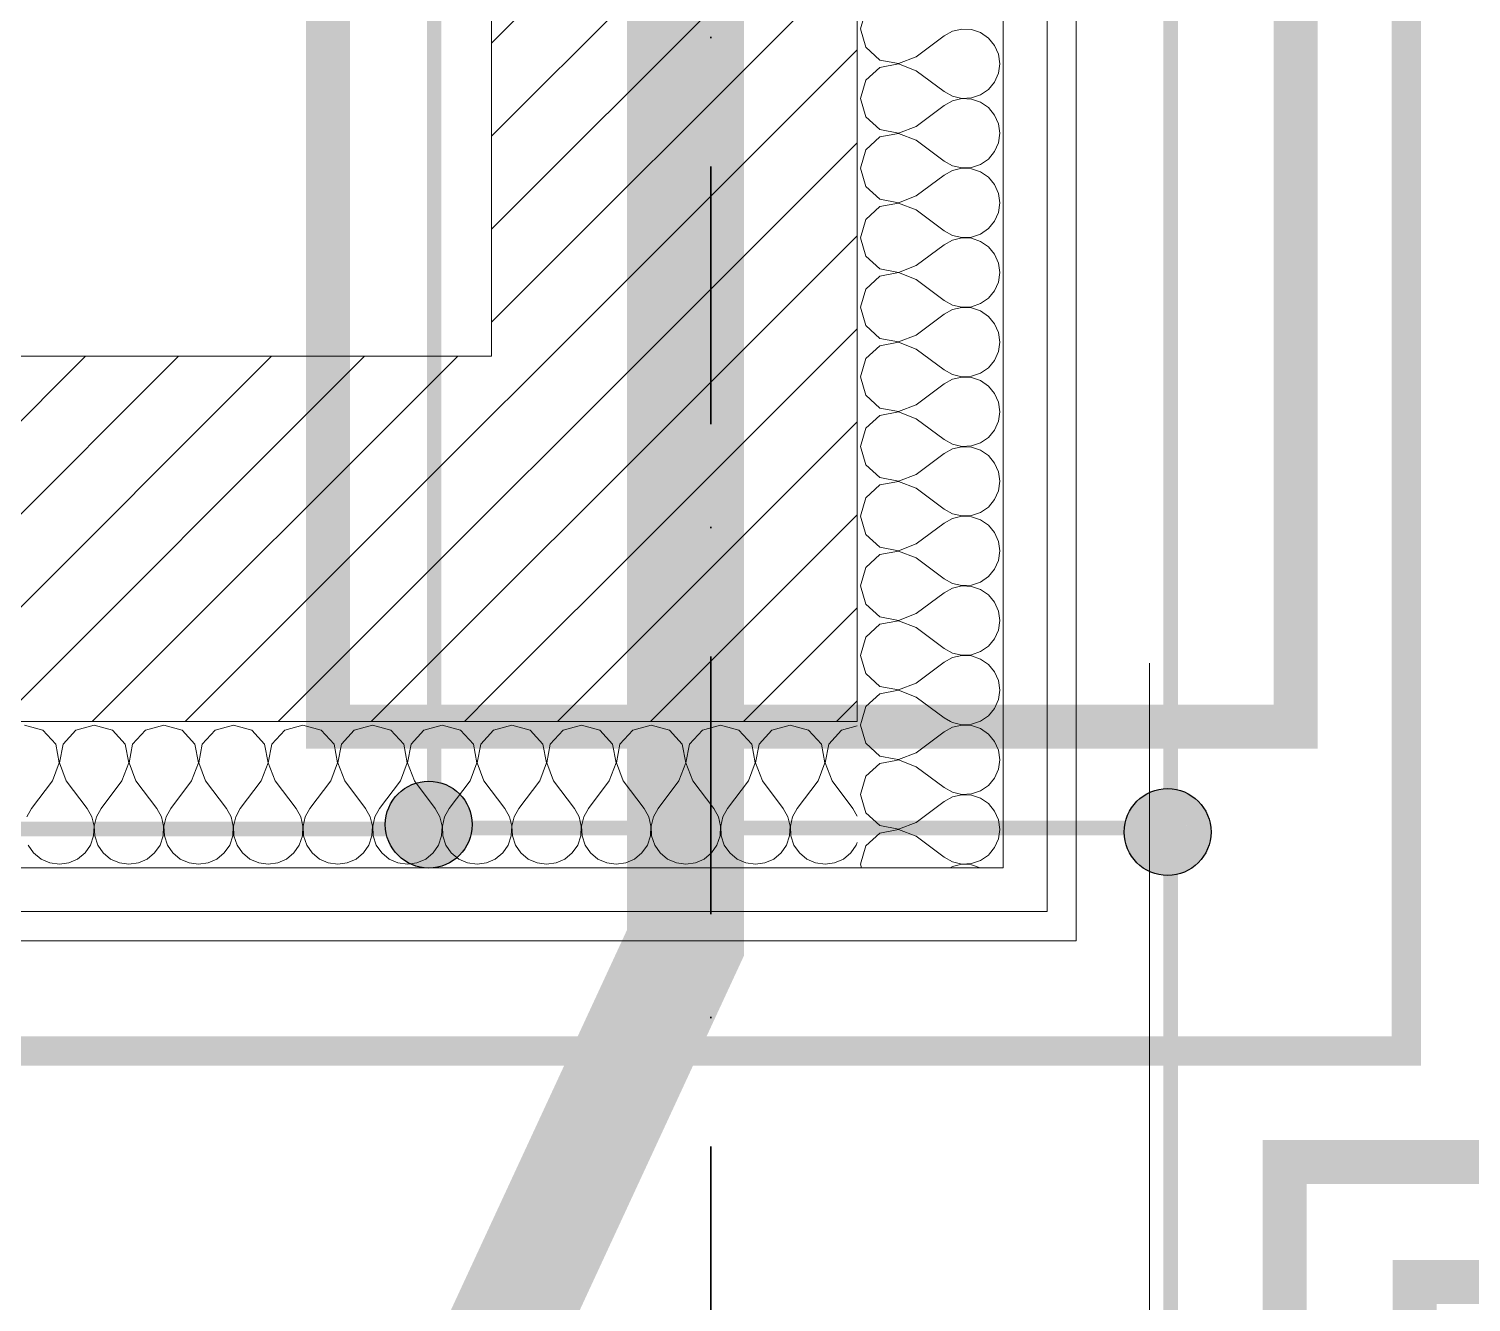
# Model space of a CAD drawing. Header units: millimetres. Extents: x 1322820 to 1391563, y 1051909 to 1098256.
# Drawn here: x 1361262 to 1362249, y 1078333 to 1079205 of the extents above; entities that cross this region are included whole.
import ezdxf
from ezdxf.enums import TextEntityAlignment as Align

# ---------------------------------------------------------------- set-up
doc = ezdxf.new("R2010")
doc.units = ezdxf.units.MM
doc.header["$MEASUREMENT"] = 0
for name, pattern in [('AStair_dashed', [1800, 800, -1000]), ('Dot & Dashed', [335.138881, 176.388884, -88.194442, 0, -70.555556]), ('DUBLU_INTRERUPT', [1.093612, 0.529167, -0.211667, 0.141111, -0.211667])]:
    doc.linetypes.add(name, pattern=pattern)
doc.layers.get('0').update_dxf_attribs({"true_color": 0x787878})
for name, color, linetype, true_color in [('arhitectura - decoratii fatada', 7, 'Continuous', 0x787878), ('New_arhitectura - axe', 7, 'Continuous', 0x787878), ('New_rezistenta - pereti de rezistenta', 7, 'Continuous', 0x787878)]:
    doc.layers.add(name, color=color, linetype=linetype, true_color=true_color)
for name, color, linetype, lineweight, true_color in [('arhitectura - decoratii fatada_Pen_No__101', 7, 'Continuous', 13, 0x787878), ('arhitectura - desen 2D_Pen_No__2', 7, 'Continuous', 13, 0x787878), ('New_arhitectura - axe_Pen_No__201', 7, 'Continuous', 35, 0x787878), ('New_rezistenta - pereti de rezistenta_Pen_No__1', 7, 'Continuous', 13, 0x787878), ('New_rezistenta - pereti de rezistenta_Pen_No__21', 7, 'Continuous', 20, 0x787878)]:
    doc.layers.add(name, color=color, linetype=linetype, lineweight=lineweight, true_color=true_color)
for name, color, linetype in [('Circuit echipo', 7, 'Continuous'), ('circuite iluminat normal', 7, 'Continuous'), ('circuite iluminat vitali', 1, 'Continuous'), ('circuite prize vitali', 1, 'Continuous')]:
    doc.layers.add(name, color=color, linetype=linetype)
doc.layers.add('Circuite', color=7, linetype='Continuous', lineweight=25)
doc.styles.add('GENERATED_STYLE_1', font='arialbd.ttf')
pattern_1 = [(45, (1356235.236, 1078942.57), (-31.8198, 31.8198), [])]

# ---------------------------------------------------------------- blocks, each defined once
blk = doc.blocks.new('*X39', base_point=(1356235.24, 1078942.57))
at = {"layer": 'New_rezistenta - pereti de rezistenta_Pen_No__1', "color": 7, "linetype": 'Continuous', "lineweight": 13}
for p, q in [((1361830.95, 1078728.19), (1361834.48, 1078715.77)), ((1361834.48, 1078715.77), (1361844.08, 1078706.99)), ((1361844.08, 1078701.96), (1361834.48, 1078693.18)), ((1361844.08, 1078706.99), (1361854.03, 1078705.11)), ((1361855.09, 1078704.04), (1361844.08, 1078701.96)), ((1361834.48, 1078693.18), (1361830.92, 1078680.67)), ((1361830.92, 1078680.67), (1361834.48, 1078668.15)), ((1361869.01, 1078661.62), (1361885.3, 1078673.83)), ((1361834.48, 1078668.15), (1361844.08, 1078659.37)), ((1361856.87, 1078656.95), (1361869.01, 1078661.62)), ((1361844.08, 1078654.34), (1361834.48, 1078645.56)), ((1361844.08, 1078659.37), (1361856.87, 1078656.95)), ((1361856.87, 1078656.76), (1361844.08, 1078654.34)), ((1361869.01, 1078652.09), (1361856.87, 1078656.76)), ((1361869.01, 1078652.09), (1361888.06, 1078637.81)), ((1361834.48, 1078645.56), (1361830.92, 1078633.05)), ((1361830.92, 1078633.05), (1361831.61, 1078630.6)), ((1361888.06, 1078637.81), (1361893.81, 1078634.63)), ((1361893.81, 1078631.46), (1361892.25, 1078630.6)), ((1361893.81, 1078634.63), (1361900.21, 1078633.14)), ((1361900.21, 1078632.95), (1361893.81, 1078631.46)), ((1361900.21, 1078633.14), (1361906.77, 1078633.46)), ((1361906.77, 1078632.63), (1361900.21, 1078632.95)), ((1361906.77, 1078633.46), (1361913, 1078635.56)), ((1361912.8, 1078630.6), (1361906.77, 1078632.63)), ((1361913, 1078635.56), (1361918.41, 1078639.28)), ((1361918.41, 1078639.28), (1361919.07, 1078640.07))]:
    blk.add_line(p, q, dxfattribs=at)
blk = doc.blocks.new('*X42', base_point=(1356235.24, 1078942.57))
at = {"layer": 'New_rezistenta - pereti de rezistenta_Pen_No__1', "color": 7, "linetype": 'Continuous', "lineweight": 13}
for p, q in [((1361834.48, 1079216.99), (1361830.92, 1079204.48)), ((1361830.92, 1079204.48), (1361834.48, 1079191.96)), ((1361900.21, 1079204.38), (1361893.81, 1079202.89)), ((1361906.77, 1079204.06), (1361900.21, 1079204.38)), ((1361913, 1079201.96), (1361906.77, 1079204.06)), ((1361869.01, 1079185.43), (1361888.06, 1079199.71)), ((1361893.81, 1079202.89), (1361888.06, 1079199.71)), ((1361918.41, 1079198.24), (1361913, 1079201.96)), ((1361922.6, 1079193.18), (1361918.41, 1079198.24)), ((1361834.48, 1079191.96), (1361844.08, 1079183.18)), ((1361856.87, 1079180.76), (1361869.01, 1079185.43)), ((1361925.25, 1079187.17), (1361922.6, 1079193.18)), ((1361926.16, 1079180.67), (1361925.25, 1079187.17)), ((1361844.08, 1079178.15), (1361834.48, 1079169.37)), ((1361844.08, 1079183.18), (1361856.87, 1079180.76)), ((1361856.87, 1079180.57), (1361844.08, 1079178.15)), ((1361869.01, 1079175.9), (1361856.87, 1079180.57)), ((1361869.01, 1079175.9), (1361888.06, 1079161.62)), ((1361922.6, 1079168.15), (1361925.25, 1079174.16)), ((1361925.25, 1079174.16), (1361926.16, 1079180.67)), ((1361834.48, 1079169.37), (1361830.92, 1079156.86)), ((1361918.41, 1079163.09), (1361922.6, 1079168.15)), ((1361830.92, 1079156.86), (1361834.48, 1079144.34)), ((1361888.06, 1079161.62), (1361893.81, 1079158.44)), ((1361893.81, 1079155.27), (1361888.06, 1079152.09)), ((1361893.81, 1079158.44), (1361900.21, 1079156.95)), ((1361900.21, 1079156.76), (1361893.81, 1079155.27)), ((1361900.21, 1079156.95), (1361906.77, 1079157.27)), ((1361906.77, 1079156.44), (1361900.21, 1079156.76)), ((1361906.77, 1079157.27), (1361913, 1079159.37)), ((1361913, 1079154.34), (1361906.77, 1079156.44)), ((1361913, 1079159.37), (1361918.41, 1079163.09)), ((1361918.41, 1079150.62), (1361913, 1079154.34)), ((1361834.48, 1079144.34), (1361844.08, 1079135.56)), ((1361869.01, 1079137.81), (1361888.06, 1079152.09)), ((1361922.6, 1079145.56), (1361918.41, 1079150.62)), ((1361925.25, 1079139.55), (1361922.6, 1079145.56)), ((1361844.08, 1079135.56), (1361856.87, 1079133.14)), ((1361856.87, 1079133.14), (1361869.01, 1079137.81)), ((1361926.16, 1079133.05), (1361925.25, 1079139.55)), ((1361844.08, 1079130.53), (1361834.48, 1079121.75)), ((1361856.87, 1079132.95), (1361844.08, 1079130.53)), ((1361869.01, 1079128.28), (1361856.87, 1079132.95)), ((1361869.01, 1079128.28), (1361888.06, 1079114)), ((1361922.6, 1079120.53), (1361925.25, 1079126.54)), ((1361925.25, 1079126.54), (1361926.16, 1079133.05)), ((1361834.48, 1079121.75), (1361830.92, 1079109.24)), ((1361913, 1079111.75), (1361918.41, 1079115.47)), ((1361918.41, 1079115.47), (1361922.6, 1079120.53)), ((1361830.92, 1079109.24), (1361834.48, 1079096.72)), ((1361888.06, 1079114), (1361893.81, 1079110.82)), ((1361893.81, 1079107.65), (1361888.06, 1079104.48)), ((1361893.81, 1079110.82), (1361900.21, 1079109.33)), ((1361900.21, 1079109.14), (1361893.81, 1079107.65)), ((1361900.21, 1079109.33), (1361906.77, 1079109.65)), ((1361906.77, 1079108.82), (1361900.21, 1079109.14)), ((1361906.77, 1079109.65), (1361913, 1079111.75)), ((1361913, 1079106.72), (1361906.77, 1079108.82)), ((1361918.41, 1079103), (1361913, 1079106.72)), ((1361834.48, 1079096.72), (1361844.08, 1079087.94)), ((1361869.01, 1079090.19), (1361888.06, 1079104.48)), ((1361922.6, 1079097.94), (1361918.41, 1079103)), ((1361925.25, 1079091.93), (1361922.6, 1079097.94)), ((1361844.08, 1079087.94), (1361856.87, 1079085.52)), ((1361856.87, 1079085.33), (1361844.08, 1079082.91)), ((1361856.87, 1079085.52), (1361869.01, 1079090.19)), ((1361869.01, 1079080.67), (1361856.87, 1079085.33)), ((1361926.16, 1079085.43), (1361925.25, 1079091.93)), ((1361925.25, 1079078.92), (1361926.16, 1079085.43)), ((1361844.08, 1079082.91), (1361834.48, 1079074.14)), ((1361869.01, 1079080.67), (1361888.06, 1079066.38)), ((1361922.6, 1079072.91), (1361925.25, 1079078.92)), ((1361834.48, 1079074.14), (1361830.92, 1079061.62)), ((1361888.06, 1079066.38), (1361893.81, 1079063.2)), ((1361913, 1079064.13), (1361918.41, 1079067.85)), ((1361918.41, 1079067.85), (1361922.6, 1079072.91)), ((1361830.92, 1079061.62), (1361834.48, 1079049.1)), ((1361869.01, 1079042.57), (1361888.06, 1079056.86)), ((1361893.81, 1079060.03), (1361888.06, 1079056.86)), ((1361893.81, 1079063.2), (1361900.21, 1079061.71)), ((1361900.21, 1079061.52), (1361893.81, 1079060.03)), ((1361900.21, 1079061.71), (1361906.77, 1079062.03)), ((1361906.77, 1079061.2), (1361900.21, 1079061.52)), ((1361906.77, 1079062.03), (1361913, 1079064.13)), ((1361913, 1079059.1), (1361906.77, 1079061.2)), ((1361918.41, 1079055.38), (1361913, 1079059.1)), ((1361834.48, 1079049.1), (1361844.08, 1079040.32)), ((1361922.6, 1079050.33), (1361918.41, 1079055.38)), ((1361925.25, 1079044.31), (1361922.6, 1079050.33)), ((1361844.08, 1079040.32), (1361856.87, 1079037.9)), ((1361856.87, 1079037.71), (1361844.08, 1079035.29)), ((1361856.87, 1079037.9), (1361869.01, 1079042.57)), ((1361869.01, 1079033.05), (1361856.87, 1079037.71)), ((1361926.16, 1079037.81), (1361925.25, 1079044.31)), ((1361925.25, 1079031.3), (1361926.16, 1079037.81)), ((1361834.48, 1079026.52), (1361830.92, 1079014)), ((1361844.08, 1079035.29), (1361834.48, 1079026.52)), ((1361869.01, 1079033.05), (1361888.06, 1079018.76)), ((1361922.6, 1079025.29), (1361925.25, 1079031.3)), ((1361888.06, 1079018.76), (1361893.81, 1079015.58)), ((1361906.77, 1079014.41), (1361913, 1079016.51)), ((1361913, 1079016.51), (1361918.41, 1079020.23)), ((1361918.41, 1079020.23), (1361922.6, 1079025.29)), ((1361830.92, 1079014), (1361834.48, 1079001.48)), ((1361869.01, 1078994.95), (1361888.06, 1079009.24)), ((1361893.81, 1079012.42), (1361888.06, 1079009.24)), ((1361893.81, 1079015.58), (1361900.21, 1079014.1)), ((1361900.21, 1079013.9), (1361893.81, 1079012.42)), ((1361900.21, 1079014.1), (1361906.77, 1079014.41)), ((1361906.77, 1079013.58), (1361900.21, 1079013.9)), ((1361913, 1079011.49), (1361906.77, 1079013.58)), ((1361918.41, 1079007.77), (1361913, 1079011.49)), ((1361922.6, 1079002.71), (1361918.41, 1079007.77)), ((1361834.48, 1079001.48), (1361844.08, 1078992.7)), ((1361925.25, 1078996.7), (1361922.6, 1079002.71)), ((1361926.16, 1078990.19), (1361925.25, 1078996.7)), ((1361844.08, 1078987.68), (1361834.48, 1078978.9)), ((1361844.08, 1078992.7), (1361856.87, 1078990.29)), ((1361856.87, 1078990.09), (1361844.08, 1078987.68)), ((1361856.87, 1078990.29), (1361869.01, 1078994.95)), ((1361869.01, 1078985.43), (1361856.87, 1078990.09)), ((1361925.25, 1078983.68), (1361926.16, 1078990.19)), ((1361834.48, 1078978.9), (1361830.92, 1078966.38)), ((1361869.01, 1078985.43), (1361888.06, 1078971.14)), ((1361918.41, 1078972.61), (1361922.6, 1078977.67)), ((1361922.6, 1078977.67), (1361925.25, 1078983.68)), ((1361888.06, 1078971.14), (1361893.81, 1078967.96)), ((1361893.81, 1078967.96), (1361900.21, 1078966.48)), ((1361900.21, 1078966.48), (1361906.77, 1078966.79)), ((1361906.77, 1078966.79), (1361913, 1078968.89)), ((1361913, 1078968.89), (1361918.41, 1078972.61)), ((1361830.92, 1078966.38), (1361834.48, 1078953.86)), ((1361869.01, 1078947.33), (1361888.06, 1078961.62)), ((1361893.81, 1078964.8), (1361888.06, 1078961.62)), ((1361900.21, 1078966.28), (1361893.81, 1078964.8)), ((1361906.77, 1078965.97), (1361900.21, 1078966.28)), ((1361913, 1078963.87), (1361906.77, 1078965.97)), ((1361918.41, 1078960.15), (1361913, 1078963.87)), ((1361922.6, 1078955.09), (1361918.41, 1078960.15)), ((1361834.48, 1078953.86), (1361844.08, 1078945.08)), ((1361856.87, 1078942.67), (1361869.01, 1078947.33)), ((1361925.25, 1078949.08), (1361922.6, 1078955.09)), ((1361926.16, 1078942.57), (1361925.25, 1078949.08)), ((1361844.08, 1078940.06), (1361834.48, 1078931.28)), ((1361844.08, 1078945.08), (1361856.87, 1078942.67)), ((1361856.87, 1078942.47), (1361844.08, 1078940.06)), ((1361869.01, 1078937.81), (1361856.87, 1078942.47)), ((1361869.01, 1078937.81), (1361888.06, 1078923.52)), ((1361925.25, 1078936.06), (1361926.16, 1078942.57)), ((1361834.48, 1078931.28), (1361830.92, 1078918.76)), ((1361918.41, 1078924.99), (1361922.6, 1078930.05)), ((1361922.6, 1078930.05), (1361925.25, 1078936.06)), ((1361830.92, 1078918.76), (1361834.48, 1078906.24)), ((1361888.06, 1078923.52), (1361893.81, 1078920.34)), ((1361893.81, 1078920.34), (1361900.21, 1078918.86)), ((1361900.21, 1078918.66), (1361893.81, 1078917.18)), ((1361900.21, 1078918.86), (1361906.77, 1078919.18)), ((1361906.77, 1078918.35), (1361900.21, 1078918.66)), ((1361906.77, 1078919.18), (1361913, 1078921.27)), ((1361913, 1078916.25), (1361906.77, 1078918.35)), ((1361913, 1078921.27), (1361918.41, 1078924.99)), ((1361869.01, 1078899.71), (1361888.06, 1078914)), ((1361893.81, 1078917.18), (1361888.06, 1078914)), ((1361918.41, 1078912.53), (1361913, 1078916.25)), ((1361922.6, 1078907.47), (1361918.41, 1078912.53)), ((1361925.25, 1078901.46), (1361922.6, 1078907.47)), ((1361834.48, 1078906.24), (1361844.08, 1078897.46)), ((1361856.87, 1078895.05), (1361869.01, 1078899.71)), ((1361926.16, 1078894.95), (1361925.25, 1078901.46)), ((1361844.08, 1078892.44), (1361834.48, 1078883.66)), ((1361844.08, 1078897.46), (1361856.87, 1078895.05)), ((1361856.87, 1078894.86), (1361844.08, 1078892.44)), ((1361869.01, 1078890.19), (1361856.87, 1078894.86)), ((1361869.01, 1078890.19), (1361888.06, 1078875.9)), ((1361922.6, 1078882.43), (1361925.25, 1078888.44)), ((1361925.25, 1078888.44), (1361926.16, 1078894.95)), ((1361834.48, 1078883.66), (1361830.92, 1078871.14)), ((1361918.41, 1078877.38), (1361922.6, 1078882.43)), ((1361830.92, 1078871.14), (1361834.48, 1078858.62)), ((1361888.06, 1078875.9), (1361893.81, 1078872.72)), ((1361893.81, 1078869.56), (1361888.06, 1078866.38)), ((1361893.81, 1078872.72), (1361900.21, 1078871.24)), ((1361900.21, 1078871.05), (1361893.81, 1078869.56)), ((1361900.21, 1078871.24), (1361906.77, 1078871.56)), ((1361906.77, 1078870.73), (1361900.21, 1078871.05)), ((1361906.77, 1078871.56), (1361913, 1078873.66)), ((1361913, 1078868.63), (1361906.77, 1078870.73)), ((1361913, 1078873.66), (1361918.41, 1078877.38)), ((1361918.41, 1078864.91), (1361913, 1078868.63)), ((1361834.48, 1078858.62), (1361844.08, 1078849.85)), ((1361869.01, 1078852.09), (1361888.06, 1078866.38)), ((1361922.6, 1078859.85), (1361918.41, 1078864.91)), ((1361925.25, 1078853.84), (1361922.6, 1078859.85)), ((1361844.08, 1078849.85), (1361856.87, 1078847.43)), ((1361856.87, 1078847.43), (1361869.01, 1078852.09)), ((1361926.16, 1078847.33), (1361925.25, 1078853.84)), ((1361844.08, 1078844.82), (1361834.48, 1078836.04)), ((1361856.87, 1078847.24), (1361844.08, 1078844.82)), ((1361869.01, 1078842.57), (1361856.87, 1078847.24)), ((1361869.01, 1078842.57), (1361888.06, 1078828.28)), ((1361922.6, 1078834.81), (1361925.25, 1078840.83)), ((1361925.25, 1078840.83), (1361926.16, 1078847.33)), ((1361834.48, 1078836.04), (1361830.92, 1078823.52)), ((1361913, 1078826.04), (1361918.41, 1078829.76)), ((1361918.41, 1078829.76), (1361922.6, 1078834.81)), ((1361830.92, 1078823.52), (1361834.48, 1078811.01)), ((1361869.01, 1078804.48), (1361888.06, 1078818.76)), ((1361888.06, 1078828.28), (1361893.81, 1078825.11)), ((1361893.81, 1078821.94), (1361888.06, 1078818.76)), ((1361893.81, 1078825.11), (1361900.21, 1078823.62)), ((1361900.21, 1078823.43), (1361893.81, 1078821.94)), ((1361900.21, 1078823.62), (1361906.77, 1078823.94)), ((1361906.77, 1078823.11), (1361900.21, 1078823.43)), ((1361906.77, 1078823.94), (1361913, 1078826.04)), ((1361913, 1078821.01), (1361906.77, 1078823.11)), ((1361918.41, 1078817.29), (1361913, 1078821.01)), ((1361834.48, 1078811.01), (1361844.08, 1078802.23)), ((1361922.6, 1078812.23), (1361918.41, 1078817.29)), ((1361925.25, 1078806.22), (1361922.6, 1078812.23)), ((1361844.08, 1078802.23), (1361856.87, 1078799.81)), ((1361856.87, 1078799.62), (1361844.08, 1078797.2)), ((1361856.87, 1078799.81), (1361869.01, 1078804.48)), ((1361869.01, 1078794.95), (1361856.87, 1078799.62)), ((1361926.16, 1078799.71), (1361925.25, 1078806.22)), ((1361925.25, 1078793.21), (1361926.16, 1078799.71)), ((1361844.08, 1078797.2), (1361834.48, 1078788.42)), ((1361869.01, 1078794.95), (1361888.06, 1078780.67)), ((1361922.6, 1078787.2), (1361925.25, 1078793.21)), ((1361834.48, 1078788.42), (1361830.92, 1078775.9)), ((1361888.06, 1078780.67), (1361893.81, 1078777.49)), ((1361913, 1078778.42), (1361918.41, 1078782.14)), ((1361918.41, 1078782.14), (1361922.6, 1078787.2)), ((1361830.92, 1078775.9), (1361834.48, 1078763.39)), ((1361869.01, 1078756.86), (1361888.06, 1078771.14)), ((1361893.81, 1078774.32), (1361888.06, 1078771.14)), ((1361893.81, 1078777.49), (1361900.21, 1078776)), ((1361900.21, 1078775.81), (1361893.81, 1078774.32)), ((1361900.21, 1078776), (1361906.77, 1078776.32)), ((1361906.77, 1078775.49), (1361900.21, 1078775.81)), ((1361906.77, 1078776.32), (1361913, 1078778.42)), ((1361913, 1078773.39), (1361906.77, 1078775.49)), ((1361918.41, 1078769.67), (1361913, 1078773.39)), ((1361922.6, 1078764.61), (1361918.41, 1078769.67)), ((1361834.48, 1078763.39), (1361844.08, 1078754.61)), ((1361925.25, 1078758.6), (1361922.6, 1078764.61)), ((1361844.08, 1078754.61), (1361856.87, 1078752.19)), ((1361856.87, 1078752), (1361844.08, 1078749.58)), ((1361856.87, 1078752.19), (1361869.01, 1078756.86)), ((1361869.01, 1078747.33), (1361856.87, 1078752)), ((1361926.16, 1078752.09), (1361925.25, 1078758.6)), ((1361925.25, 1078745.59), (1361926.16, 1078752.09)), ((1361834.48, 1078740.8), (1361831.58, 1078730.6)), ((1361844.08, 1078749.58), (1361834.48, 1078740.8)), ((1361869.01, 1078747.33), (1361888.06, 1078733.05)), ((1361922.6, 1078739.58), (1361925.25, 1078745.59)), ((1361888.06, 1078733.05), (1361892.49, 1078730.6)), ((1361912.41, 1078730.6), (1361913, 1078730.8)), ((1361913, 1078730.8), (1361918.41, 1078734.52)), ((1361918.41, 1078734.52), (1361922.6, 1078739.58))]:
    blk.add_line(p, q, dxfattribs=at)
blk = doc.blocks.new('*X44', base_point=(1356235.24, 1078942.57))
at = {"layer": 'New_rezistenta - pereti de rezistenta_Pen_No__1', "color": 7, "linetype": 'Continuous', "lineweight": 13}
for p, q in [((1361831.58, 1078730.6), (1361830.92, 1078728.28)), ((1361892.49, 1078730.6), (1361893.81, 1078729.87)), ((1361893.81, 1078729.87), (1361900.21, 1078728.38)), ((1361906.77, 1078728.7), (1361912.41, 1078730.6)), ((1361830.92, 1078728.28), (1361830.95, 1078728.19)), ((1361869.01, 1078709.24), (1361888.06, 1078723.52)), ((1361893.81, 1078726.7), (1361888.06, 1078723.52)), ((1361900.21, 1078728.19), (1361893.81, 1078726.7)), ((1361900.21, 1078728.38), (1361906.77, 1078728.7)), ((1361906.77, 1078727.87), (1361900.21, 1078728.19)), ((1361913, 1078725.77), (1361906.77, 1078727.87)), ((1361918.41, 1078722.05), (1361913, 1078725.77)), ((1361922.6, 1078716.99), (1361918.41, 1078722.05)), ((1361925.25, 1078710.98), (1361922.6, 1078716.99)), ((1361926.16, 1078704.48), (1361925.25, 1078710.98)), ((1361854.03, 1078705.11), (1361856.87, 1078704.57)), ((1361856.87, 1078704.38), (1361855.09, 1078704.04)), ((1361856.87, 1078704.57), (1361869.01, 1078709.24)), ((1361869.01, 1078699.71), (1361856.87, 1078704.38)), ((1361925.25, 1078697.97), (1361926.16, 1078704.48)), ((1361869.01, 1078699.71), (1361888.06, 1078685.43)), ((1361918.41, 1078686.9), (1361922.6, 1078691.96)), ((1361922.6, 1078691.96), (1361925.25, 1078697.97)), ((1361888.06, 1078685.43), (1361893.81, 1078682.25)), ((1361893.81, 1078682.25), (1361900.21, 1078680.76)), ((1361900.21, 1078680.57), (1361893.81, 1078679.08)), ((1361900.21, 1078680.76), (1361906.77, 1078681.08)), ((1361906.77, 1078680.25), (1361900.21, 1078680.57)), ((1361906.77, 1078681.08), (1361913, 1078683.18)), ((1361913, 1078683.18), (1361918.41, 1078686.9)), ((1361885.3, 1078673.83), (1361888.06, 1078675.9)), ((1361893.81, 1078679.08), (1361888.06, 1078675.9)), ((1361913, 1078678.15), (1361906.77, 1078680.25)), ((1361918.41, 1078674.43), (1361913, 1078678.15)), ((1361922.6, 1078669.37), (1361918.41, 1078674.43)), ((1361925.25, 1078663.36), (1361922.6, 1078669.37)), ((1361926.16, 1078656.86), (1361925.25, 1078663.36)), ((1361925.25, 1078650.35), (1361926.16, 1078656.86)), ((1361919.07, 1078640.07), (1361922.6, 1078644.34)), ((1361922.6, 1078644.34), (1361925.25, 1078650.35))]:
    blk.add_line(p, q, dxfattribs=at)
blk = doc.blocks.new('Wall_13_1', base_point=(1361578.54, 1078980.6))
at = {"layer": 'New_rezistenta - pereti de rezistenta', "linetype": 'Continuous', "lineweight": 0, "true_color": 0x000000}
h = blk.add_hatch(dxfattribs=at)
h.set_pattern_fill('BETON_ARMAT_0001', color=18, style=0, pattern_type=2)
h.set_pattern_definition(pattern_1)
h.paths.add_polyline_path([(1361593.54, 1083070.6), (1361578.54, 1083070.6), (1361578.54, 1078980.6), (1361828.54, 1078980.6), (1361828.54, 1083070.6), (1361708.54, 1083070.6)])
h = blk.add_hatch(dxfattribs=at)
h.set_pattern_fill('BETON_ARMAT_0001', color=18, style=0, pattern_type=2)
h.set_pattern_definition(pattern_1)
h.paths.add_polyline_path([(1361578.54, 1078980.6), (1361578.54, 1078730.6), (1361828.54, 1078730.6)])
h = blk.add_hatch(dxfattribs=at)
h.set_pattern_fill('BETON_ARMAT_0001', color=18, style=0, pattern_type=2)
h.set_pattern_definition(pattern_1)
h.paths.add_polyline_path([(1361828.54, 1078980.6), (1361578.54, 1078980.6), (1361828.54, 1078730.6)])
at = {"layer": 'New_rezistenta - pereti de rezistenta_Pen_No__21', "color": 7, "linetype": 'Continuous', "lineweight": 20}
for p, q in [((1361828.54, 1078980.6), (1361828.54, 1083070.6)), ((1361928.54, 1078730.6), (1361928.54, 1083070.6)), ((1361828.54, 1078730.6), (1361828.54, 1078980.6)), ((1361578.54, 1078730.6), (1361828.54, 1078730.6)), ((1361928.54, 1078630.6), (1361928.54, 1078730.6)), ((1361828.54, 1078630.6), (1361928.54, 1078630.6))]:
    blk.add_line(p, q, dxfattribs=at)
at = {"layer": 'New_rezistenta - pereti de rezistenta_Pen_No__21', "color": 7, "linetype": 'Continuous', "lineweight": 20, "flags": 128}
for points in [[(1361578.54, 1083070.6), (1361578.54, 1078980.6)], [(1361958.54, 1078600.6), (1361958.54, 1083070.6)], [(1361958.54, 1078600.6), (1361928.54, 1078600.6)]]:
    blk.add_lwpolyline(points, dxfattribs=at)
at = {"layer": 'New_rezistenta - pereti de rezistenta', "color": 7, "lineweight": 20}
for name in ['*X42', '*X44', '*X39']:
    blk.add_blockref(name, (1356235.24, 1078942.57), dxfattribs=at)
blk = doc.blocks.new('Wall_183_1', base_point=(1361978.54, 1078580.6))
at = {"layer": 'arhitectura - decoratii fatada_Pen_No__101', "color": 253, "linetype": 'Continuous', "lineweight": 13, "flags": 128}
for points in [[(1361978.54, 1080060.6), (1361958.54, 1080060.6)], [(1361958.54, 1080060.6), (1361958.54, 1078600.6)], [(1361978.54, 1078580.6), (1361978.54, 1080060.6)], [(1361978.54, 1078580.6), (1361958.54, 1078580.6)]]:
    blk.add_lwpolyline(points, dxfattribs=at)
blk = doc.blocks.new('Wall_184_1', base_point=(1361978.54, 1078580.6))
at = {"layer": 'arhitectura - decoratii fatada_Pen_No__101', "color": 253, "linetype": 'Continuous', "lineweight": 13, "flags": 128}
for points in [[(1361978.54, 1080060.6), (1361958.54, 1080060.6)], [(1361958.54, 1080060.6), (1361958.54, 1078600.6)], [(1361978.54, 1078580.6), (1361978.54, 1080060.6)], [(1361978.54, 1078580.6), (1361958.54, 1078580.6)]]:
    blk.add_lwpolyline(points, dxfattribs=at)
blk = doc.blocks.new('Wall_185_1', base_point=(1361978.54, 1078580.6))
at = {"layer": 'arhitectura - decoratii fatada_Pen_No__101', "color": 253, "linetype": 'Continuous', "lineweight": 13, "flags": 128}
for points in [[(1361978.54, 1080060.6), (1361958.54, 1080060.6)], [(1361958.54, 1080060.6), (1361958.54, 1078600.6)], [(1361978.54, 1078580.6), (1361978.54, 1080060.6)], [(1361978.54, 1078580.6), (1361958.54, 1078580.6)]]:
    blk.add_lwpolyline(points, dxfattribs=at)
blk = doc.blocks.new('*X286', base_point=(1356235.24, 1078942.57))
at = {"layer": 'New_rezistenta - pereti de rezistenta_Pen_No__1', "color": 7, "linetype": 'Continuous', "lineweight": 13}
for p, q in [((1361271.56, 1078724.66), (1361259.05, 1078728.22)), ((1361280.34, 1078715.06), (1361271.56, 1078724.66)), ((1361294.15, 1078724.66), (1361285.37, 1078715.06)), ((1361306.66, 1078728.22), (1361294.15, 1078724.66)), ((1361319.18, 1078724.66), (1361306.66, 1078728.22)), ((1361327.96, 1078715.06), (1361319.18, 1078724.66)), ((1361341.77, 1078724.66), (1361332.99, 1078715.06)), ((1361354.28, 1078728.22), (1361341.77, 1078724.66)), ((1361366.8, 1078724.66), (1361354.28, 1078728.22)), ((1361375.58, 1078715.06), (1361366.8, 1078724.66)), ((1361389.39, 1078724.66), (1361380.61, 1078715.06)), ((1361401.9, 1078728.22), (1361389.39, 1078724.66)), ((1361414.42, 1078724.66), (1361401.9, 1078728.22)), ((1361423.2, 1078715.06), (1361414.42, 1078724.66)), ((1361437, 1078724.66), (1361428.23, 1078715.06)), ((1361449.52, 1078728.22), (1361437, 1078724.66)), ((1361462.04, 1078724.66), (1361449.52, 1078728.22)), ((1361470.82, 1078715.06), (1361462.04, 1078724.66)), ((1361484.62, 1078724.66), (1361475.84, 1078715.06)), ((1361497.14, 1078728.22), (1361484.62, 1078724.66)), ((1361509.66, 1078724.66), (1361497.14, 1078728.22)), ((1361518.44, 1078715.06), (1361509.66, 1078724.66)), ((1361532.24, 1078724.66), (1361523.46, 1078715.06)), ((1361544.76, 1078728.22), (1361532.24, 1078724.66)), ((1361557.28, 1078724.66), (1361544.76, 1078728.22)), ((1361566.06, 1078715.06), (1361557.28, 1078724.66)), ((1361579.86, 1078724.66), (1361571.08, 1078715.06)), ((1361592.38, 1078728.22), (1361579.86, 1078724.66)), ((1361604.9, 1078724.66), (1361592.38, 1078728.22)), ((1361613.67, 1078715.06), (1361604.9, 1078724.66)), ((1361627.48, 1078724.66), (1361618.7, 1078715.06)), ((1361640, 1078728.22), (1361627.48, 1078724.66)), ((1361652.52, 1078724.66), (1361640, 1078728.22)), ((1361661.29, 1078715.06), (1361652.52, 1078724.66)), ((1361675.1, 1078724.66), (1361666.32, 1078715.06)), ((1361687.62, 1078728.22), (1361675.1, 1078724.66)), ((1361700.13, 1078724.66), (1361687.62, 1078728.22)), ((1361708.91, 1078715.06), (1361700.13, 1078724.66)), ((1361722.72, 1078724.66), (1361713.94, 1078715.06)), ((1361735.24, 1078728.22), (1361722.72, 1078724.66)), ((1361747.75, 1078724.66), (1361735.24, 1078728.22)), ((1361756.53, 1078715.06), (1361747.75, 1078724.66)), ((1361770.34, 1078724.66), (1361761.56, 1078715.06)), ((1361782.85, 1078728.22), (1361770.34, 1078724.66)), ((1361795.37, 1078724.66), (1361782.85, 1078728.22)), ((1361804.15, 1078715.06), (1361795.37, 1078724.66)), ((1361817.96, 1078724.66), (1361809.18, 1078715.06)), ((1361828.54, 1078727.67), (1361817.96, 1078724.66)), ((1361282.76, 1078702.27), (1361280.34, 1078715.06)), ((1361285.37, 1078715.06), (1361282.95, 1078702.27)), ((1361330.38, 1078702.27), (1361327.96, 1078715.06)), ((1361332.99, 1078715.06), (1361330.57, 1078702.27)), ((1361378, 1078702.27), (1361375.58, 1078715.06)), ((1361380.61, 1078715.06), (1361378.19, 1078702.27)), ((1361425.62, 1078702.27), (1361423.2, 1078715.06)), ((1361428.23, 1078715.06), (1361425.81, 1078702.27)), ((1361473.23, 1078702.27), (1361470.82, 1078715.06)), ((1361475.84, 1078715.06), (1361473.43, 1078702.27)), ((1361520.85, 1078702.27), (1361518.44, 1078715.06)), ((1361523.46, 1078715.06), (1361521.05, 1078702.27)), ((1361568.47, 1078702.27), (1361566.06, 1078715.06)), ((1361571.08, 1078715.06), (1361568.67, 1078702.27)), ((1361616.09, 1078702.27), (1361613.67, 1078715.06)), ((1361618.7, 1078715.06), (1361616.28, 1078702.27)), ((1361663.71, 1078702.27), (1361661.29, 1078715.06)), ((1361666.32, 1078715.06), (1361663.9, 1078702.27)), ((1361711.33, 1078702.27), (1361708.91, 1078715.06)), ((1361713.94, 1078715.06), (1361711.52, 1078702.27)), ((1361758.95, 1078702.27), (1361756.53, 1078715.06)), ((1361761.56, 1078715.06), (1361759.14, 1078702.27)), ((1361806.57, 1078702.27), (1361804.15, 1078715.06)), ((1361809.18, 1078715.06), (1361806.76, 1078702.27)), ((1361278.09, 1078690.12), (1361282.76, 1078702.27)), ((1361282.95, 1078702.27), (1361287.62, 1078690.12)), ((1361325.71, 1078690.12), (1361330.38, 1078702.27)), ((1361330.57, 1078702.27), (1361335.24, 1078690.12)), ((1361373.33, 1078690.12), (1361378, 1078702.27)), ((1361378.19, 1078702.27), (1361382.85, 1078690.12)), ((1361420.95, 1078690.12), (1361425.62, 1078702.27)), ((1361425.81, 1078702.27), (1361430.47, 1078690.12)), ((1361468.57, 1078690.12), (1361473.23, 1078702.27)), ((1361473.43, 1078702.27), (1361478.09, 1078690.12)), ((1361516.19, 1078690.12), (1361520.85, 1078702.27)), ((1361521.05, 1078702.27), (1361525.71, 1078690.12)), ((1361563.81, 1078690.12), (1361568.47, 1078702.27)), ((1361568.67, 1078702.27), (1361573.33, 1078690.12)), ((1361611.43, 1078690.12), (1361616.09, 1078702.27)), ((1361616.28, 1078702.27), (1361620.95, 1078690.12)), ((1361659.05, 1078690.12), (1361663.71, 1078702.27)), ((1361663.9, 1078702.27), (1361668.57, 1078690.12)), ((1361706.66, 1078690.12), (1361711.33, 1078702.27)), ((1361711.52, 1078702.27), (1361716.19, 1078690.12)), ((1361754.28, 1078690.12), (1361758.95, 1078702.27)), ((1361759.14, 1078702.27), (1361763.81, 1078690.12)), ((1361801.9, 1078690.12), (1361806.57, 1078702.27)), ((1361806.76, 1078702.27), (1361811.43, 1078690.12)), ((1361278.09, 1078690.12), (1361263.81, 1078671.08)), ((1361287.62, 1078690.12), (1361301.9, 1078671.08)), ((1361325.71, 1078690.12), (1361311.43, 1078671.08)), ((1361335.24, 1078690.12), (1361349.52, 1078671.08)), ((1361373.33, 1078690.12), (1361359.05, 1078671.08)), ((1361382.85, 1078690.12), (1361397.14, 1078671.08)), ((1361420.95, 1078690.12), (1361406.66, 1078671.08)), ((1361430.47, 1078690.12), (1361444.76, 1078671.08)), ((1361468.57, 1078690.12), (1361454.28, 1078671.08)), ((1361478.09, 1078690.12), (1361492.38, 1078671.08)), ((1361516.19, 1078690.12), (1361501.9, 1078671.08)), ((1361525.71, 1078690.12), (1361540, 1078671.08)), ((1361563.81, 1078690.12), (1361549.52, 1078671.08)), ((1361573.33, 1078690.12), (1361587.62, 1078671.08)), ((1361611.43, 1078690.12), (1361597.14, 1078671.08)), ((1361620.95, 1078690.12), (1361635.24, 1078671.08)), ((1361659.05, 1078690.12), (1361644.76, 1078671.08)), ((1361668.57, 1078690.12), (1361682.85, 1078671.08)), ((1361706.66, 1078690.12), (1361692.38, 1078671.08)), ((1361716.19, 1078690.12), (1361730.47, 1078671.08)), ((1361754.28, 1078690.12), (1361740, 1078671.08)), ((1361763.81, 1078690.12), (1361778.09, 1078671.08)), ((1361801.9, 1078690.12), (1361787.62, 1078671.08)), ((1361811.43, 1078690.12), (1361825.71, 1078671.08)), ((1361263.81, 1078671.08), (1361260.63, 1078665.33)), ((1361305.08, 1078665.33), (1361301.9, 1078671.08)), ((1361311.43, 1078671.08), (1361308.25, 1078665.33)), ((1361352.7, 1078665.33), (1361349.52, 1078671.08)), ((1361359.05, 1078671.08), (1361355.87, 1078665.33)), ((1361400.32, 1078665.33), (1361397.14, 1078671.08)), ((1361406.66, 1078671.08), (1361403.49, 1078665.33)), ((1361447.94, 1078665.33), (1361444.76, 1078671.08)), ((1361454.28, 1078671.08), (1361451.1, 1078665.33)), ((1361495.56, 1078665.33), (1361492.38, 1078671.08)), ((1361501.9, 1078671.08), (1361498.72, 1078665.33)), ((1361543.18, 1078665.33), (1361540, 1078671.08)), ((1361549.52, 1078671.08), (1361546.34, 1078665.33)), ((1361590.8, 1078665.33), (1361587.62, 1078671.08)), ((1361597.14, 1078671.08), (1361593.96, 1078665.33)), ((1361638.41, 1078665.33), (1361635.24, 1078671.08)), ((1361644.76, 1078671.08), (1361641.58, 1078665.33)), ((1361686.03, 1078665.33), (1361682.85, 1078671.08)), ((1361692.38, 1078671.08), (1361689.2, 1078665.33)), ((1361733.65, 1078665.33), (1361730.47, 1078671.08)), ((1361740, 1078671.08), (1361736.82, 1078665.33)), ((1361781.27, 1078665.33), (1361778.09, 1078671.08)), ((1361787.62, 1078671.08), (1361784.44, 1078665.33)), ((1361828.54, 1078665.97), (1361825.71, 1078671.08)), ((1361306.57, 1078658.93), (1361305.08, 1078665.33)), ((1361308.25, 1078665.33), (1361306.76, 1078658.93)), ((1361354.19, 1078658.93), (1361352.7, 1078665.33)), ((1361355.87, 1078665.33), (1361354.38, 1078658.93)), ((1361401.81, 1078658.93), (1361400.32, 1078665.33)), ((1361403.49, 1078665.33), (1361402, 1078658.93)), ((1361449.43, 1078658.93), (1361447.94, 1078665.33)), ((1361451.1, 1078665.33), (1361449.62, 1078658.93)), ((1361497.04, 1078658.93), (1361495.56, 1078665.33)), ((1361498.72, 1078665.33), (1361497.24, 1078658.93)), ((1361544.66, 1078658.93), (1361543.18, 1078665.33)), ((1361546.34, 1078665.33), (1361544.86, 1078658.93)), ((1361592.28, 1078658.93), (1361590.8, 1078665.33)), ((1361593.96, 1078665.33), (1361592.48, 1078658.93)), ((1361639.9, 1078658.93), (1361638.41, 1078665.33)), ((1361641.58, 1078665.33), (1361640.09, 1078658.93)), ((1361687.52, 1078658.93), (1361686.03, 1078665.33)), ((1361689.2, 1078665.33), (1361687.71, 1078658.93)), ((1361735.14, 1078658.93), (1361733.65, 1078665.33)), ((1361736.82, 1078665.33), (1361735.33, 1078658.93)), ((1361782.76, 1078658.93), (1361781.27, 1078665.33)), ((1361784.44, 1078665.33), (1361782.95, 1078658.93)), ((1361304.15, 1078646.14), (1361306.25, 1078652.37)), ((1361306.25, 1078652.37), (1361306.57, 1078658.93)), ((1361306.76, 1078658.93), (1361307.08, 1078652.37)), ((1361307.08, 1078652.37), (1361309.18, 1078646.14)), ((1361351.77, 1078646.14), (1361353.87, 1078652.37)), ((1361353.87, 1078652.37), (1361354.19, 1078658.93)), ((1361354.38, 1078658.93), (1361354.7, 1078652.37)), ((1361354.7, 1078652.37), (1361356.8, 1078646.14)), ((1361399.39, 1078646.14), (1361401.49, 1078652.37)), ((1361401.49, 1078652.37), (1361401.81, 1078658.93)), ((1361402, 1078658.93), (1361402.32, 1078652.37)), ((1361402.32, 1078652.37), (1361404.42, 1078646.14)), ((1361447.01, 1078646.14), (1361449.11, 1078652.37)), ((1361449.11, 1078652.37), (1361449.43, 1078658.93)), ((1361449.62, 1078658.93), (1361449.94, 1078652.37)), ((1361449.94, 1078652.37), (1361452.04, 1078646.14)), ((1361494.63, 1078646.14), (1361496.73, 1078652.37)), ((1361496.73, 1078652.37), (1361497.04, 1078658.93)), ((1361497.24, 1078658.93), (1361497.56, 1078652.37)), ((1361497.56, 1078652.37), (1361499.65, 1078646.14)), ((1361542.25, 1078646.14), (1361544.35, 1078652.37)), ((1361544.35, 1078652.37), (1361544.66, 1078658.93)), ((1361544.86, 1078658.93), (1361545.17, 1078652.37)), ((1361545.17, 1078652.37), (1361547.27, 1078646.14)), ((1361589.87, 1078646.14), (1361591.96, 1078652.37)), ((1361591.96, 1078652.37), (1361592.28, 1078658.93)), ((1361592.48, 1078658.93), (1361592.79, 1078652.37)), ((1361592.79, 1078652.37), (1361594.89, 1078646.14)), ((1361637.48, 1078646.14), (1361639.58, 1078652.37)), ((1361639.58, 1078652.37), (1361639.9, 1078658.93)), ((1361640.09, 1078658.93), (1361640.41, 1078652.37)), ((1361640.41, 1078652.37), (1361642.51, 1078646.14)), ((1361685.1, 1078646.14), (1361687.2, 1078652.37)), ((1361687.2, 1078652.37), (1361687.52, 1078658.93)), ((1361687.71, 1078658.93), (1361688.03, 1078652.37)), ((1361688.03, 1078652.37), (1361690.13, 1078646.14)), ((1361732.72, 1078646.14), (1361734.82, 1078652.37)), ((1361734.82, 1078652.37), (1361735.14, 1078658.93)), ((1361735.33, 1078658.93), (1361735.65, 1078652.37)), ((1361735.65, 1078652.37), (1361737.75, 1078646.14)), ((1361780.34, 1078646.14), (1361782.44, 1078652.37)), ((1361782.44, 1078652.37), (1361782.76, 1078658.93)), ((1361782.95, 1078658.93), (1361783.27, 1078652.37)), ((1361783.27, 1078652.37), (1361785.37, 1078646.14)), ((1361261.56, 1078646.14), (1361265.28, 1078640.73)), ((1361300.43, 1078640.73), (1361304.15, 1078646.14)), ((1361309.18, 1078646.14), (1361312.9, 1078640.73)), ((1361348.05, 1078640.73), (1361351.77, 1078646.14)), ((1361356.8, 1078646.14), (1361360.52, 1078640.73)), ((1361395.67, 1078640.73), (1361399.39, 1078646.14)), ((1361404.42, 1078646.14), (1361408.14, 1078640.73)), ((1361443.29, 1078640.73), (1361447.01, 1078646.14)), ((1361452.04, 1078646.14), (1361455.76, 1078640.73)), ((1361490.91, 1078640.73), (1361494.63, 1078646.14)), ((1361499.65, 1078646.14), (1361503.37, 1078640.73)), ((1361538.53, 1078640.73), (1361542.25, 1078646.14)), ((1361547.27, 1078646.14), (1361550.99, 1078640.73)), ((1361586.14, 1078640.73), (1361589.87, 1078646.14)), ((1361594.89, 1078646.14), (1361598.61, 1078640.73)), ((1361633.76, 1078640.73), (1361637.48, 1078646.14)), ((1361642.51, 1078646.14), (1361646.23, 1078640.73)), ((1361681.38, 1078640.73), (1361685.1, 1078646.14)), ((1361690.13, 1078646.14), (1361693.85, 1078640.73)), ((1361729, 1078640.73), (1361732.72, 1078646.14)), ((1361737.75, 1078646.14), (1361741.47, 1078640.73)), ((1361776.62, 1078640.73), (1361780.34, 1078646.14)), ((1361785.37, 1078646.14), (1361789.09, 1078640.73)), ((1361824.24, 1078640.73), (1361827.96, 1078646.14)), ((1361827.96, 1078646.14), (1361828.54, 1078647.86)), ((1361265.28, 1078640.73), (1361270.34, 1078636.54)), ((1361270.34, 1078636.54), (1361276.35, 1078633.89)), ((1361276.35, 1078633.89), (1361282.85, 1078632.98)), ((1361282.85, 1078632.98), (1361289.36, 1078633.89)), ((1361289.36, 1078633.89), (1361295.37, 1078636.54)), ((1361295.37, 1078636.54), (1361300.43, 1078640.73)), ((1361312.9, 1078640.73), (1361317.96, 1078636.54)), ((1361317.96, 1078636.54), (1361323.97, 1078633.89)), ((1361323.97, 1078633.89), (1361330.47, 1078632.98)), ((1361330.47, 1078632.98), (1361336.98, 1078633.89)), ((1361336.98, 1078633.89), (1361342.99, 1078636.54)), ((1361342.99, 1078636.54), (1361348.05, 1078640.73)), ((1361360.52, 1078640.73), (1361365.58, 1078636.54)), ((1361365.58, 1078636.54), (1361371.59, 1078633.89)), ((1361371.59, 1078633.89), (1361378.09, 1078632.98)), ((1361378.09, 1078632.98), (1361384.6, 1078633.89)), ((1361384.6, 1078633.89), (1361390.61, 1078636.54)), ((1361390.61, 1078636.54), (1361395.67, 1078640.73)), ((1361408.14, 1078640.73), (1361413.19, 1078636.54)), ((1361413.19, 1078636.54), (1361419.21, 1078633.89)), ((1361419.21, 1078633.89), (1361425.71, 1078632.98)), ((1361425.71, 1078632.98), (1361432.22, 1078633.89)), ((1361432.22, 1078633.89), (1361438.23, 1078636.54)), ((1361438.23, 1078636.54), (1361443.29, 1078640.73)), ((1361455.76, 1078640.73), (1361460.81, 1078636.54)), ((1361460.81, 1078636.54), (1361466.82, 1078633.89)), ((1361466.82, 1078633.89), (1361473.33, 1078632.98)), ((1361473.33, 1078632.98), (1361479.84, 1078633.89)), ((1361479.84, 1078633.89), (1361485.85, 1078636.54)), ((1361485.85, 1078636.54), (1361490.91, 1078640.73)), ((1361503.37, 1078640.73), (1361508.43, 1078636.54)), ((1361508.43, 1078636.54), (1361514.44, 1078633.89)), ((1361514.44, 1078633.89), (1361520.95, 1078632.98)), ((1361520.95, 1078632.98), (1361527.46, 1078633.89)), ((1361527.46, 1078633.89), (1361533.47, 1078636.54)), ((1361533.47, 1078636.54), (1361538.53, 1078640.73)), ((1361550.99, 1078640.73), (1361556.05, 1078636.54)), ((1361556.05, 1078636.54), (1361562.06, 1078633.89)), ((1361562.06, 1078633.89), (1361568.57, 1078632.98)), ((1361568.57, 1078632.98), (1361575.08, 1078633.89)), ((1361575.08, 1078633.89), (1361581.09, 1078636.54)), ((1361581.09, 1078636.54), (1361586.14, 1078640.73)), ((1361598.61, 1078640.73), (1361603.67, 1078636.54)), ((1361603.67, 1078636.54), (1361609.68, 1078633.89)), ((1361609.68, 1078633.89), (1361616.19, 1078632.98)), ((1361616.19, 1078632.98), (1361622.69, 1078633.89)), ((1361622.69, 1078633.89), (1361628.71, 1078636.54)), ((1361628.71, 1078636.54), (1361633.76, 1078640.73)), ((1361646.23, 1078640.73), (1361651.29, 1078636.54)), ((1361651.29, 1078636.54), (1361657.3, 1078633.89)), ((1361657.3, 1078633.89), (1361663.81, 1078632.98)), ((1361663.81, 1078632.98), (1361670.31, 1078633.89)), ((1361670.31, 1078633.89), (1361676.32, 1078636.54)), ((1361676.32, 1078636.54), (1361681.38, 1078640.73)), ((1361693.85, 1078640.73), (1361698.91, 1078636.54)), ((1361698.91, 1078636.54), (1361704.92, 1078633.89)), ((1361704.92, 1078633.89), (1361711.43, 1078632.98)), ((1361711.43, 1078632.98), (1361717.93, 1078633.89)), ((1361717.93, 1078633.89), (1361723.94, 1078636.54)), ((1361723.94, 1078636.54), (1361729, 1078640.73)), ((1361741.47, 1078640.73), (1361746.53, 1078636.54)), ((1361746.53, 1078636.54), (1361752.54, 1078633.89)), ((1361752.54, 1078633.89), (1361759.05, 1078632.98)), ((1361759.05, 1078632.98), (1361765.55, 1078633.89)), ((1361765.55, 1078633.89), (1361771.56, 1078636.54)), ((1361771.56, 1078636.54), (1361776.62, 1078640.73)), ((1361789.09, 1078640.73), (1361794.15, 1078636.54)), ((1361794.15, 1078636.54), (1361800.16, 1078633.89)), ((1361800.16, 1078633.89), (1361806.66, 1078632.98)), ((1361806.66, 1078632.98), (1361813.17, 1078633.89)), ((1361813.17, 1078633.89), (1361819.18, 1078636.54)), ((1361819.18, 1078636.54), (1361824.24, 1078640.73))]:
    blk.add_line(p, q, dxfattribs=at)
blk = doc.blocks.new('Wall_211_1', base_point=(1357078.54, 1078980.6))
at = {"layer": 'New_rezistenta - pereti de rezistenta', "linetype": 'Continuous', "lineweight": 0, "true_color": 0x000000}
h = blk.add_hatch(dxfattribs=at)
h.set_pattern_fill('BETON_ARMAT_0001', color=18, style=0, pattern_type=2)
h.set_pattern_definition(pattern_1)
h.paths.add_polyline_path([(1360328.54, 1078850.6), (1360328.54, 1078800.6), (1360328.54, 1078730.6), (1361578.54, 1078730.6), (1361578.54, 1078980.6), (1360328.54, 1078980.6)])
at = {"layer": 'New_rezistenta - pereti de rezistenta_Pen_No__21', "color": 7, "linetype": 'Continuous', "lineweight": 20}
for p, q in [((1360328.54, 1078730.6), (1361578.54, 1078730.6)), ((1361578.54, 1078730.6), (1361828.54, 1078730.6)), ((1360328.54, 1078630.6), (1361828.54, 1078630.6)), ((1361828.54, 1078630.6), (1361928.54, 1078630.6))]:
    blk.add_line(p, q, dxfattribs=at)
at = {"layer": 'New_rezistenta - pereti de rezistenta_Pen_No__21', "color": 7, "linetype": 'Continuous', "lineweight": 20, "flags": 128}
for points in [[(1361578.54, 1078980.6), (1360328.54, 1078980.6)], [(1360328.54, 1078600.6), (1361928.54, 1078600.6)]]:
    blk.add_lwpolyline(points, dxfattribs=at)
at = {"layer": 'New_rezistenta - pereti de rezistenta', "color": 7, "lineweight": 20}
blk.add_blockref('*X286', (1356235.24, 1078942.57), dxfattribs=at)
blk = doc.blocks.new('Wall_212_1', base_point=(1360338.53, 1078580.6))
at = {"layer": 'arhitectura - decoratii fatada_Pen_No__101', "color": 253, "linetype": 'Continuous', "lineweight": 13, "flags": 128}
for points in [[(1361958.54, 1078600.6), (1360338.53, 1078600.6)], [(1360338.53, 1078580.6), (1361958.54, 1078580.6)]]:
    blk.add_lwpolyline(points, dxfattribs=at)
blk = doc.blocks.new('Wall_213_1', base_point=(1360338.53, 1078580.6))
at = {"layer": 'arhitectura - decoratii fatada_Pen_No__101', "color": 253, "linetype": 'Continuous', "lineweight": 13, "flags": 128}
for points in [[(1361958.54, 1078600.6), (1360338.53, 1078600.6)], [(1360338.53, 1078580.6), (1361958.54, 1078580.6)]]:
    blk.add_lwpolyline(points, dxfattribs=at)
blk = doc.blocks.new('Wall_214_1', base_point=(1360338.53, 1078580.6))
at = {"layer": 'arhitectura - decoratii fatada_Pen_No__101', "color": 253, "linetype": 'Continuous', "lineweight": 13, "flags": 128}
for points in [[(1361958.54, 1078600.6), (1360338.53, 1078600.6)], [(1360338.53, 1078580.6), (1361958.54, 1078580.6)]]:
    blk.add_lwpolyline(points, dxfattribs=at)
blk = doc.blocks.new('Standard grid marker')
at = {"layer": 'New_arhitectura - axe_Pen_No__201', "linetype": 'Dot & Dashed', "lineweight": 35}
blk.add_line((1000, 0), (43349.95, 0), dxfattribs=at)
at = {"layer": 'New_arhitectura - axe_Pen_No__201', "lineweight": 35, "style": 'GENERATED_STYLE_1'}
for tag, p in [('AC_MarkerText_1_0', (-106.07, 7.14)), ('AC_MarkerText_1_1', (44456.02, 7.14))]:
    blk.add_attdef(tag, text='', height=125, rotation=270, dxfattribs=at).set_placement(p, align=Align.MIDDLE_CENTER)
blk = doc.blocks.new('terasa')
at = {"layer": 'arhitectura - desen 2D_Pen_No__2', "linetype": 'AStair_dashed', "lineweight": 13}
blk.add_line((1362028.539, 1078770.6), (1362028.539, 1076420.6), dxfattribs=at)
at = {"layer": 'arhitectura - decoratii fatada', "lineweight": 20}
for name, p in [('Wall_183_1', (1361978.539, 1078580.6)), ('Wall_184_1', (1361978.539, 1078580.6)), ('Wall_185_1', (1361978.539, 1078580.6)), ('Wall_212_1', (1360338.535, 1078580.6)), ('Wall_213_1', (1360338.535, 1078580.6)), ('Wall_214_1', (1360338.535, 1078580.6))]:
    blk.add_blockref(name, p, dxfattribs=at)
at = {"layer": 'New_arhitectura - axe', "linetype": 'Continuous', "lineweight": 13, "zscale": 1000, "rotation": 90}
blk.add_blockref('Standard grid marker', (1361728.517, 1052120.65), dxfattribs=at)
at = {"layer": 'New_rezistenta - pereti de rezistenta', "lineweight": 20}
for name, p in [('Wall_13_1', (1361578.539, 1078980.6)), ('Wall_211_1', (1357078.539, 1078980.6))]:
    blk.add_blockref(name, p, dxfattribs=at)

msp = doc.modelspace()

# ---------------------------------------------------------------- block references
msp.add_blockref('terasa', (0, 0))

# ---------------------------------------------------------------- next in the draw order: hatches: boundary and pattern name
at = {"layer": 'circuite iluminat normal'}
h = msp.add_hatch(color=256, dxfattribs=at)
h.paths.add_polyline_path([(1361563.9, 1078669.05, -0.528515), (1361533.52, 1078630.45), (1361547.66, 1078662.7)])
h.paths.add_polyline_path([(1361563.9, 1078669.05), (1361547.66, 1078662.7), (1361555.98, 1078681.7, -0.127588)])
h.paths.add_polyline_path([(1361555.98, 1078681.7), (1361533.52, 1078630.45, -0.086363), (1361523.63, 1078632.88, -0.099878), (1361514, 1078639.64), (1361536, 1078689.82, -0.099878), (1361547.49, 1078687.33, -0.086363)])
h.paths.add_polyline_path([(1361536, 1078689.82), (1361514, 1078639.64, -0.664213)])
h = msp.add_hatch(color=256, dxfattribs=at)
h.paths.add_polyline_path([(1362069.33, 1078663.96, -0.528515), (1362038.95, 1078625.36), (1362053.08, 1078657.61)])
h.paths.add_polyline_path([(1362069.33, 1078663.96), (1362053.08, 1078657.61), (1362061.41, 1078676.61, -0.127588)])
h.paths.add_polyline_path([(1362061.41, 1078676.61), (1362038.95, 1078625.36, -0.086363), (1362029.05, 1078627.79, -0.099878), (1362019.43, 1078634.55), (1362041.42, 1078684.74, -0.099878), (1362052.91, 1078682.24, -0.086363)])
h.paths.add_polyline_path([(1362041.42, 1078684.74), (1362019.43, 1078634.55, -0.664213)])

# ---------------------------------------------------------------- next in the draw order: linework, layer by layer
at = {"layer": 'Circuit echipo', "linetype": 'DUBLU_INTRERUPT', "lineweight": 20, "ltscale": 1000, "const_width": 10}
msp.add_lwpolyline([(1332208.41, 1082095.9), (1332208.41, 1080213.79), (1346368.19, 1080213.79), (1346368.19, 1078657.12), (1361539.25, 1078657.12), (1361539.25, 1079924.85), (1361539.25, 1079924.85), (1361539.25, 1079924.85), (1361539.25, 1079924.85)], dxfattribs=at)
at = {"layer": 'Circuite', "linetype": 'DUBLU_INTRERUPT', "lineweight": 20, "ltscale": 1000, "const_width": 10}
msp.add_lwpolyline([(1365302.17, 1081821.59), (1362043.11, 1081821.59), (1362043.11, 1078715.56), (1362043.11, 1068991.63), (1363227.8, 1068991.63)], dxfattribs=at)
at = {"layer": 'Circuite', "lineweight": 20, "const_width": 10}
msp.add_lwpolyline([(1361514.05, 1078657.69), (1362046.05, 1078657.69)], dxfattribs=at)
at = {"layer": 'circuite iluminat normal'}
for centre in [(1361535.56, 1078660.11), (1362040.98, 1078655.02)]:
    msp.add_circle(centre, 29.72, dxfattribs=at)
at = {"layer": 'circuite iluminat vitali', "lineweight": 20, "const_width": 20}
msp.add_lwpolyline([(1361574.6, 1081020.84), (1361607.05, 1081020.84), (1361607.05, 1083222.21), (1362204.31, 1083222.21), (1362204.31, 1078505.13), (1346202.66, 1078505.13), (1346202.66, 1079609.66), (1345979.54, 1079609.66), (1345979.54, 1079609.66), (1345979.54, 1079609.66)], dxfattribs=at)
at = {"layer": 'circuite prize vitali', "lineweight": 20}
for points, const_width in [([(1362084.56, 1085484.47), (1361711.14, 1085259.8), (1361711.14, 1078579.15), (1356960.36, 1068322.59), (1356960.36, 1068322.59), (1356960.36, 1068322.59), (1356960.36, 1068322.59), (1356960.36, 1068322.59), (1356960.36, 1068322.59), (1356960.36, 1068322.59), (1355730.22, 1068322.59)], 80), ([(1361466.61, 1079915.02), (1361466.61, 1078727.15), (1362128.63, 1078727.15), (1362128.63, 1081742.77), (1365287.58, 1081742.77)], 30), ([(1361566.87, 1080280.89), (1362355.6, 1080280.89), (1362355.6, 1078347.2), (1362209.99, 1078347.2), (1362209.99, 1074243.04), (1363212.56, 1074243.04)], 30), ([(1361576.87, 1080204.82), (1362287.23, 1080204.82), (1362287.23, 1078429.24), (1362287.23, 1078429.24), (1362121.01, 1078429.24), (1362121.01, 1069179.3), (1363222.21, 1069179.3)], 30)]:
    msp.add_lwpolyline(points, dxfattribs=dict(at, const_width=const_width))

doc.saveas('drawing.dxf')
